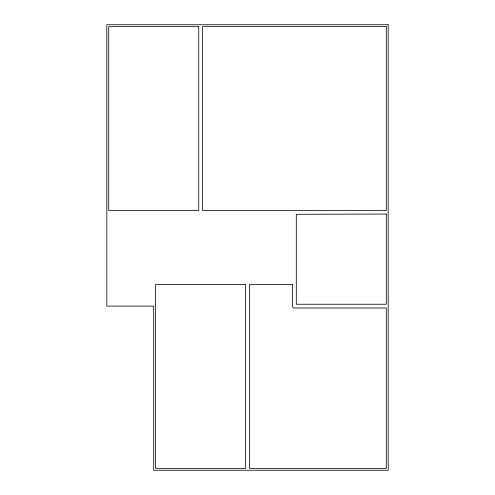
<?xml version="1.0" encoding="UTF-8"?>
<svg xmlns="http://www.w3.org/2000/svg" width="495" height="495" viewBox="0 0 495 495"><rect width="100%" height="100%" fill="white"/><g stroke="black" fill="none" stroke-linecap="round" stroke-linejoin="round"><path stroke-width="0.74" d="M386.292 214.032L296.288 214.298L296.288 304.239L386.292 304.239L386.292 214.032M388.185 24.75L106.815 24.75L106.815 306.12L153.71 306.12L153.71 470.25L388.185 470.25L388.185 24.75M198.749 26.656L108.714 26.656L108.714 210.486L198.749 210.486L198.749 26.656M386.292 26.656L202.504 26.656L202.504 210.486L386.292 210.486L386.292 26.656M245.644 284.538L155.609 284.538L155.609 468.369L245.644 468.369L245.644 284.538M292.539 284.538L249.4 284.538L249.4 468.369L386.292 468.369L386.292 307.989L293.628 307.989L292.539 306.9L292.539 284.538"/></g></svg>
